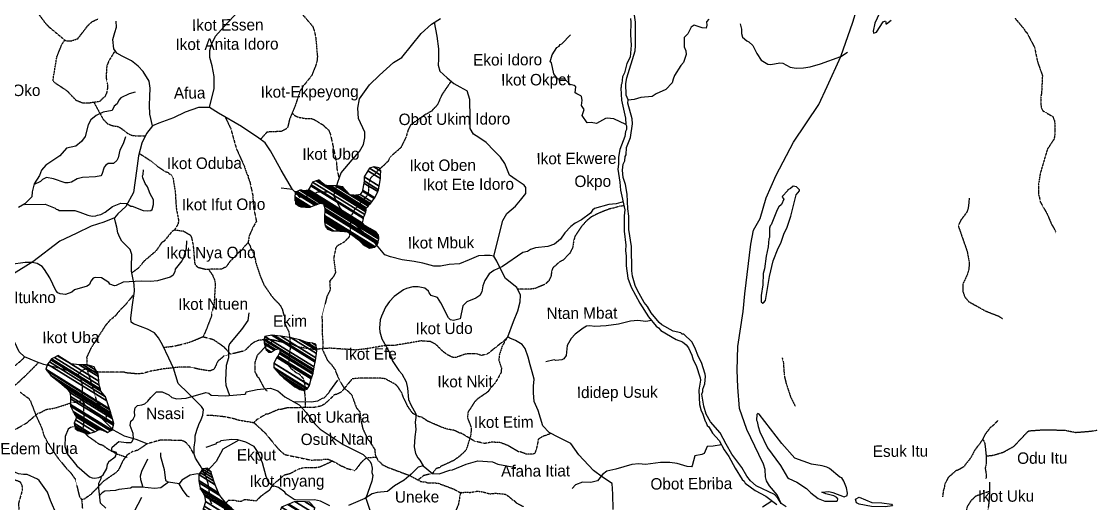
# Model space of a CAD drawing. Header units: metres. Extents: x 321186 to 621985, y 106829 to 204599.
# Drawn here: x 602871 to 621677, y 133976 to 142399 of the extents above; entities that cross this region are included whole.
import ezdxf
from ezdxf.enums import TextEntityAlignment as Align

# ---------------------------------------------------------------- set-up
doc = ezdxf.new("R2010")
doc.units = ezdxf.units.M
doc.header["$MEASUREMENT"] = 0
doc.linetypes.add('DASHED', pattern=[0.75, 0.5, -0.25])
doc.linetypes.add('HIDDEN', pattern=[0.375, 0.25, -0.125])
for name, color, linetype in [('11', 7, 'CONTINUOUS'), ('15', 7, 'CONTINUOUS'), ('17', 7, 'CONTINUOUS'), ('18', 7, 'CONTINUOUS')]:
    doc.layers.add(name, color=color, linetype=linetype)
doc.styles.get("Standard").update_dxf_attribs({"font": 'txt', "height": 0.2})

msp = doc.modelspace()

# ---------------------------------------------------------------- linework, layer by layer
at = {"layer": '15', "color": 1, "linetype": 'Continuous'}
for points in [[(616150, 133977), (616079, 134125), (615944, 134284), (615893, 134375), (615876, 134443), (615867, 134572), (615841, 134663), (615757, 134830), (615545, 135270), (615417, 135635), (615389, 136007), (615379, 136304), (615393, 136717), (615481, 137334), (615513, 137639), (615616, 138507), (615665, 138751), (615781, 138957), (615887, 139315), (616060, 139712), (616366, 140292), (616805, 140949), (616954, 141262), (617193, 141785), (617398, 142387), (617529, 142814)], [(605161, 140577), (605114, 140778), (605107, 140940), (605112, 141087), (605117, 141233), (605099, 141359), (604994, 141526), (604907, 141620), (604791, 141713), (604629, 141791), (604537, 141848), (604484, 141921), (604466, 142083), (604500, 142209), (604528, 142303), (604527, 142403)], [(606155, 140896), (606239, 141229), (606238, 141439), (606202, 141622), (606161, 141768), (606160, 141894), (606194, 141999), (606262, 142141), (606462, 142367), (606611, 142520)], [(608327, 139351), (608398, 139589), (608460, 139752), (608649, 139984), (608775, 140126), (608849, 140252), (608871, 140368), (608871, 140467), (608760, 140702), (608747, 140886), (608775, 141048), (608952, 141295), (609129, 141464), (609370, 141681), (609519, 141771), (609856, 142187), (610034, 142350), (610195, 142451)], [(610083, 142385), (610130, 142144), (610161, 141919), (610156, 141741), (610151, 141636), (610180, 141531), (610308, 141417), (610424, 141318), (610534, 141256), (610661, 141189)], [(611128, 138297), (611199, 138597), (611239, 138743), (611284, 138922), (611352, 139043), (611507, 139170), (611593, 139275), (611684, 139391), (611683, 139496), (611654, 139537), (611515, 139631), (611400, 139714), (611318, 139918), (611242, 140027), (611132, 140142), (610993, 140287), (610865, 140370), (610773, 140433), (610715, 140527), (610713, 140715), (610705, 141034), (610661, 141189)], [(607607, 139461), (607408, 139800), (607307, 139982), (607222, 140142), (607129, 140278), (607020, 140361), (606717, 140564), (606314, 140798), (606155, 140896), (605962, 140894), (605729, 140817), (605528, 140717), (605270, 140624), (605161, 140577), (605053, 140440), (604971, 140272), (604914, 140051), (604882, 139792), (604826, 139411), (604693, 139167), (604552, 139037), (604494, 138968), (604310, 138890), (604085, 138821), (603826, 138697), (603543, 138558), (603068, 138198), (602701, 137975)], [(613214, 133872), (613204, 134138), (613194, 134328), (613026, 134434), (612867, 134555), (612614, 134827), (612470, 135024), (612261, 135129), (612093, 135219), (611983, 135333), (611898, 135600), (611830, 135760), (611821, 135912), (611820, 136026), (611828, 136148), (611794, 136277), (611759, 136398), (611725, 136535), (611674, 136687), (611623, 136755), (611506, 136823), (611405, 136868), (611371, 136891), (611470, 137157), (611544, 137341), (611585, 137501), (611593, 137615), (611525, 137751), (611331, 137910), (611255, 138054), (611179, 138213), (611128, 138297), (611061, 138311), (610961, 138311), (610860, 138302), (610694, 138233), (610527, 138163), (610343, 138155), (610192, 138123), (610075, 138122), (609882, 138174), (609732, 138204), (609522, 138233), (609321, 138285), (609220, 138322), (609018, 138565), (608749, 138806), (608606, 138950), (608445, 139132), (608327, 139351), (608234, 139419), (608042, 139418), (607925, 139356), (607817, 139333), (607733, 139325), (607640, 139431), (607607, 139461), (607410, 139488)], [(606197, 133967), (606159, 134062), (606154, 134161), (606132, 134328), (606081, 134488), (605992, 134643), (605912, 134768), (605886, 134836), (605886, 134962), (605906, 135076), (605905, 135160), (605934, 135255), (605971, 135354), (606012, 135442), (606037, 135522), (606049, 135621), (606015, 135672), (605918, 135770), (605784, 135906), (605607, 136076), (605526, 136342), (605445, 136517), (605335, 136748), (605267, 136873), (605196, 136956), (605074, 137024), (604826, 137114), (604789, 137144), (604780, 137212), (604804, 137410), (604844, 137684), (604839, 137806), (604809, 137947), (604795, 138038), (604791, 138110), (604798, 138325), (604772, 138412), (604688, 138496), (604621, 138560), (604587, 138624), (604553, 138708), (604536, 138803), (604514, 138894), (604494, 138968)], [(603991, 135681), (603935, 135778), (603938, 136046), (603904, 136182), (603828, 136243), (603711, 136288), (603501, 136347), (603258, 136407), (603132, 136451), (603023, 136496), (602923, 136541), (602830, 136624), (602745, 136799), (602576, 137079), (602366, 137276), (602189, 137510), (602087, 137632)], [(605066, 135018), (604873, 135093), (604672, 135153), (604479, 135258), (604285, 135447), (604066, 135628), (603991, 135681)], [(615983, 134019), (615824, 133911)]]:
    msp.add_lwpolyline(points, dxfattribs=at)
at = {"layer": '15', "color": 1, "linetype": 'DASHED'}
for points in [[(607747, 142563), (607958, 142318), (607990, 142229), (608013, 142116), (608042, 141785), (608035, 141710), (608009, 141621), (607943, 141457), (607796, 141272), (607738, 141183), (607647, 140910), (607556, 140693), (607521, 140545), (607488, 140517), (607407, 140475), (607225, 140473), (607157, 140463), (607048, 140340)], [(603155, 142549), (603277, 142383), (603345, 142309), (603626, 142075), (603670, 142061), (603731, 142059), (603854, 142099), (604033, 142331), (604106, 142397), (604208, 142446)], [(620236, 142456), (620383, 142281), (620420, 142222), (620438, 142211), (620578, 141943), (620625, 141705), (620714, 141454), (620699, 141146), (620685, 141076), (620685, 140967), (620697, 140886), (620721, 140839), (620894, 140740), (620923, 140666), (620933, 140598), (620933, 140442), (620919, 140348), (620800, 140166), (620676, 139746), (620643, 139528), (620644, 139371), (620657, 139346), (620678, 139244), (620791, 139047), (620874, 138855), (620937, 138748), (620950, 138701)], [(604506, 141890), (604399, 141716), (604360, 141623), (604348, 141418), (604368, 141331), (604375, 141245), (604357, 141151), (604326, 141087), (604235, 141001), (604062, 140974), (603946, 140971), (603830, 141016), (603676, 141178), (603449, 141331), (603421, 141373), (603489, 141782), (603573, 141993), (603626, 142075)], [(610379, 141356), (610215, 141116), (610138, 140941), (610031, 140826), (609932, 140775), (609671, 140593), (609627, 140504), (609588, 140371), (609498, 140193), (609342, 140057), (609295, 139999), (609271, 139950), (609069, 139763), (609036, 139715), (609001, 139695), (608963, 139653), (608938, 139543), (608932, 139420), (608913, 139359), (608686, 139104), (608654, 139041), (608596, 138961)], [(604135, 140986), (604299, 140686), (604379, 140611), (604469, 140577), (604541, 140569), (604603, 140540), (604717, 140452), (604791, 140412), (604892, 140399), (605033, 140399)], [(606428, 140732), (606525, 140532), (606626, 140176), (606762, 139874), (606808, 139735), (606829, 139706), (606834, 139666), (606863, 139589), (606912, 139362), (606925, 139150), (606976, 138908), (606911, 138793), (606851, 138656), (606829, 138535), (606751, 138450), (606725, 138407), (606676, 138371), (606513, 138204), (606446, 138109), (606366, 138072), (606079, 138067), (605955, 138099), (605914, 138139), (605901, 138185), (605877, 138476), (605851, 138613), (605833, 138655), (605699, 138733), (605541, 138753)], [(607601, 140799), (607644, 140757), (607706, 140728), (607818, 140707), (607942, 140702), (607993, 140682), (608138, 140593), (608241, 140499), (608271, 140421), (608375, 139941), (608382, 139827), (608421, 139649)], [(604926, 140097), (605115, 139974), (605241, 139872), (605389, 139774), (605423, 139766), (605454, 139738), (605486, 139727), (605516, 139676), (605557, 139422), (605574, 139145), (605615, 138928), (605608, 138863), (605541, 138753), (605500, 138727), (605359, 138557), (605319, 138533), (605225, 138393), (605013, 138211), (604903, 138081), (604800, 138007)], [(613402, 139179), (613311, 139168), (613242, 139142), (613154, 139126), (612957, 139049), (612832, 138985), (612745, 138915), (612654, 138812), (612545, 138648), (612520, 138568), (612505, 138454), (612451, 138342), (612336, 138227), (612268, 138193), (612155, 138089), (612134, 138031), (612128, 137958), (612090, 137875), (612018, 137804), (611846, 137734), (611768, 137722), (611540, 137721)], [(608618, 138937), (608618, 138783), (608598, 138634), (608512, 138545), (608381, 138473), (608360, 138434), (608326, 138264), (608358, 138015), (608321, 137938), (608256, 137861), (608265, 137708), (608210, 137599), (608122, 137247), (608125, 136944), (608137, 136801), (608133, 136658), (608218, 136477), (608288, 136402), (608355, 136309), (608356, 136290), (608426, 136131), (608506, 135995), (608579, 135939), (608642, 135871), (608721, 135653), (608782, 135581), (608805, 135413), (608837, 135278), (608928, 135089), (608950, 135069), (609045, 134920), (609051, 134834), (609068, 134789)], [(606829, 138535), (606861, 138486), (606893, 138401), (606936, 138327), (606939, 138286), (606956, 138251), (606959, 138204), (607042, 137950), (607104, 137802), (607247, 137593), (607393, 137439), (607429, 137368), (607465, 137228), (607465, 137130), (607541, 136980), (607574, 136769)], [(606139, 138068), (606208, 137967), (606247, 137876), (606256, 137808), (606237, 137469), (606190, 137291), (606193, 137260), (606082, 136973), (606034, 136880)], [(604837, 137636), (604704, 137470), (604552, 137310), (604522, 137265), (604413, 137174), (604337, 137086), (604079, 136683), (604009, 136532), (604015, 136318), (604145, 135907), (604181, 135755), (604341, 135572), (604352, 135450), (604339, 135394)], [(611371, 136891), (611327, 136839), (611017, 136591), (610910, 136562), (610821, 136593), (610635, 136588), (610451, 136525), (610403, 136531), (610311, 136578), (610242, 136630), (610113, 136756), (610019, 136805), (609858, 136817), (609403, 136740), (609235, 136737), (608929, 136684), (608716, 136657), (608257, 136690), (607978, 136668), (607703, 136709), (607574, 136769), (607473, 136782), (607261, 136834), (607161, 136843), (607020, 136828), (606948, 136802), (606891, 136763), (606783, 136659), (606747, 136638), (606410, 136557), (606331, 136483), (606307, 136472), (606232, 136319), (606164, 136292), (605964, 136323), (605820, 136361), (605653, 136361), (605350, 136328), (605126, 136287), (604980, 136246), (604880, 136242), (604694, 136259), (604654, 136274), (604215, 136272), (604068, 136299), (603995, 136325), (603922, 136300), (603854, 136222)], [(605355, 136705), (605530, 136726), (605722, 136770), (605846, 136809), (606041, 136892), (606223, 136843), (606403, 136718), (606525, 136584)], [(607281, 136830), (607124, 136706), (606989, 136563), (606951, 136450), (606949, 136272), (606982, 136222), (606979, 136208), (607018, 136168), (607101, 136007), (607158, 135941)], [(607574, 136769), (607534, 136398), (607575, 136340), (607665, 136269), (607733, 136233), (607797, 136156), (607821, 136047), (607817, 135918), (607828, 135810), (607826, 135652)], [(611352, 136868), (611271, 136725), (611219, 136564), (611214, 136479), (611259, 136340), (611252, 136264), (611149, 136081), (611067, 135992), (611024, 135929), (610847, 135807), (610793, 135756), (610674, 135572), (610665, 135472), (610727, 135313), (610732, 135279), (610720, 135160), (610644, 134921), (610611, 134878), (610505, 134784), (610420, 134725), (610198, 134622), (610174, 134602), (610113, 134585), (610053, 134500), (609899, 134464), (609802, 134387)], [(602923, 136541), (602883, 136489), (602753, 136380)], [(612128, 135200), (611974, 135144), (611904, 135099), (611868, 134919), (611837, 134849), (611813, 134837), (611699, 134837), (611581, 134881), (611560, 134878), (611366, 134992), (611238, 135039), (611091, 135048), (610965, 135025), (610790, 135063), (610564, 135200), (610524, 135208), (610438, 135252), (610307, 135277), (610218, 135306), (609974, 135412), (609855, 135490), (609815, 135493), (609709, 135551), (609625, 135668), (609546, 135831), (609515, 135916), (609434, 136034), (609407, 136057), (609227, 136155), (609146, 136166), (608789, 136167), (608650, 136154), (608461, 135924), (608380, 135884), (608335, 135873), (608177, 135718), (608104, 135678), (607987, 135654), (607522, 135648), (607402, 135618), (607360, 135617), (607179, 135539), (607144, 135537), (606976, 135436), (606931, 135390)], [(602847, 135922), (602990, 135817), (603021, 135778), (603120, 135521), (603220, 135304), (603263, 135160), (603325, 135044), (603490, 134793), (603674, 134568), (603729, 134513), (603810, 134402), (603880, 134106), (603922, 134038), (603935, 133885)], [(602598, 135177), (602967, 135389), (603166, 135561), (603185, 135557), (603303, 135620), (603464, 135647), (603712, 135727), (603935, 135778)], [(603945, 135773), (603961, 135446), (603949, 135319), (603964, 135226), (604031, 135153), (604229, 135014), (604280, 135002), (604385, 134927), (604540, 134841), (604715, 134784)], [(606106, 135518), (606201, 135518), (606413, 135497), (606587, 135461), (606650, 135438), (606931, 135390), (607131, 135206), (607345, 134945), (607445, 134850), (607487, 134828), (607932, 134735), (608117, 134740), (608161, 134753), (608236, 134748), (608357, 134695), (608456, 134634), (608490, 134625), (608549, 134591), (608691, 134554), (608710, 134561), (608817, 134702), (608896, 134774), (609068, 134789), (609111, 134713), (609129, 134707), (609171, 134660), (609273, 134609), (609657, 134465), (609851, 134361), (609935, 134351), (609960, 134340), (610147, 134333), (610428, 134228), (610537, 134166), (610658, 134176), (610709, 134169), (610841, 134193), (610938, 134179), (611054, 134145), (611153, 134156), (611322, 134140), (611389, 134099), (611450, 134039), (611475, 134033), (611523, 133985), (611646, 133923)], [(619942, 135431), (619831, 135318), (619800, 135299), (619710, 135181), (619662, 135083), (619530, 134905), (619462, 134777), (619338, 134616), (619238, 134558), (619203, 134549), (619064, 134426), (619007, 134314), (618997, 134246), (618984, 134217), (618969, 134090)], [(605886, 134836), (605812, 134966), (605759, 135028), (605717, 135060), (605655, 135079), (605289, 135081), (605066, 135018), (604898, 134905), (604814, 134883), (604717, 134824), (604640, 134722), (604566, 134562), (604523, 134516), (604301, 134362), (604082, 134133), (603965, 134052), (603922, 134038)], [(608310, 134716), (608085, 134612), (608015, 134600), (607791, 134598), (607694, 134568), (607567, 134497), (607462, 134470), (607252, 134293), (607201, 134206), (607051, 134100), (606971, 134019), (606774, 134043), (606708, 134009), (606626, 134018), (606602, 134031), (606485, 134031), (606454, 133997), (606421, 133914), (606414, 133825)], [(602395, 134574), (602633, 134489), (602662, 134468), (602698, 134413), (602841, 134359), (602878, 134298), (602882, 134203), (602818, 133978), (602823, 133867), (602806, 133725), (602528, 133160), (602416, 133016), (602358, 132787), (602343, 132630), (602352, 132550), (602363, 132526), (602448, 132440), (602501, 132368), (602586, 132306), (602614, 132273), (602672, 132238), (602787, 132054)], [(610552, 134168), (610533, 134116), (610506, 133957), (610370, 133644), (610303, 133555), (610286, 133511), (610267, 133279), (610285, 133258), (610288, 133216), (610262, 133186), (610247, 133136), (610150, 133068), (610131, 133035), (610105, 133023), (609835, 132803), (609814, 132796), (609669, 132612), (609511, 132378), (609423, 132170), (609342, 132040), (609305, 131941), (609222, 131812), (609067, 131675)]]:
    msp.add_lwpolyline(points, dxfattribs=at)
at = {"layer": '15', "color": 1, "linetype": 'HIDDEN'}
for points in [[(619436, 139314), (619416, 139132), (619397, 139074), (619287, 138925), (619260, 138873), (619247, 138816), (619398, 138383), (619434, 138195), (619429, 138071), (619396, 137966), (619321, 137807), (619326, 137672), (619358, 137584), (619427, 137504), (619715, 137343), (619944, 137253), (620020, 137205)], [(602292, 135208), (602230, 135361), (602246, 135483), (602388, 135668), (602505, 135791), (602647, 135952), (602839, 136114), (602998, 136268), (603165, 136438)], [(621677, 135254), (621564, 135235), (621300, 135213), (621103, 135252), (620737, 135259), (620476, 135241), (620443, 135216), (620206, 134965), (620026, 134866), (619855, 134814), (619732, 134800)], [(619673, 135106), (619708, 135023), (619733, 134788), (619729, 134670), (619714, 134593), (619734, 134474), (619726, 134409)], [(619721, 133254), (619704, 133387), (619710, 133534), (619736, 133763), (619777, 133932), (619793, 134105), (619797, 134347)], [(619794, 134184), (619695, 134158), (619545, 134101), (619467, 134027), (619397, 133916), (619360, 133700), (619297, 133629), (619085, 133588), (618911, 133640)]]:
    msp.add_lwpolyline(points, dxfattribs=at)
at = {"layer": '15', "color": 21, "linetype": 'DASHED'}
msp.add_lwpolyline([(616165, 136522), (616185, 136449), (616202, 136212), (616232, 136082), (616314, 135837), (616394, 135677)], dxfattribs=at)
at = {"layer": '17', "color": 151, "linetype": 'Continuous'}
for points in [[(617866, 142544), (617785, 142372), (617754, 142232), (617763, 142198), (617812, 142212), (617928, 142395), (617969, 142412)], [(617978, 142399), (617978, 142361), (617991, 142357), (618071, 142421)], [(616470, 139441), (616466, 139460), (616414, 139512), (616359, 139519), (616312, 139480), (616266, 139460), (616257, 139441), (616169, 139347), (616165, 139329), (616194, 139296), (616153, 139204), (616106, 139158), (616077, 139111), (615974, 138844), (615957, 138829), (615943, 138789), (615942, 138623), (615930, 138602), (615921, 138463), (615887, 138300), (615855, 138076), (615833, 137994), (615826, 137799), (615797, 137612), (615798, 137502), (615827, 137475), (615841, 137480), (615874, 137523), (615945, 137941), (616007, 138218), (616097, 138438), (616142, 138524), (616201, 138701), (616245, 138787), (616319, 138996), (616413, 139368), (616470, 139441)], [(616161, 135023), (615766, 135540), (615743, 135547), (615725, 135531), (615715, 135435), (615729, 135407), (615744, 135321), (615774, 135226), (615911, 134950), (616137, 134642), (616259, 134433), (616280, 134413), (616424, 134347), (616591, 134240), (616668, 134162), (616792, 134061), (616911, 134014), (617119, 134016), (617130, 134024), (617137, 134060), (617123, 134078), (617067, 134111), (616926, 134143), (616858, 134173), (616979, 134186), (617050, 134171), (617248, 134092), (617302, 134113), (617307, 134157), (617289, 134252), (617243, 134366), (617207, 134427), (617174, 134438), (616995, 134585), (616945, 134612), (616864, 134637), (616679, 134666), (616388, 134766), (616161, 135023)], [(617512, 134088), (617732, 133996), (617906, 133987), (618077, 133966), (618094, 133937), (617967, 133915), (617727, 133922), (617510, 133967), (617466, 133986), (617446, 134050), (617512, 134088)]]:
    msp.add_lwpolyline(points, dxfattribs=at)
at = {"layer": '18', "color": 143, "linetype": 'Continuous'}
for points in [[(616234, 133920), (616150, 133977), (616088, 134071), (616030, 134134), (615711, 134284), (615610, 134371), (615548, 134455), (615460, 134603), (615287, 134837), (615184, 135014), (615084, 135211), (614912, 135406), (614838, 135536), (614799, 135678), (614761, 135888), (614779, 135934), (614778, 135972), (614811, 136070), (614826, 136194), (614822, 136237), (614753, 136438), (614703, 136541), (614641, 136703), (614586, 136803), (614448, 136933), (614415, 136937), (614392, 136956), (614261, 136990), (614060, 137101), (614013, 137139), (613876, 137306), (613810, 137417), (613755, 137490), (613634, 137697), (613594, 137785), (613547, 137951), (613536, 138043), (613533, 138465), (613486, 138762), (613487, 138999), (613470, 139123), (613459, 139382), (613425, 139548), (613388, 139672), (613377, 139803), (613387, 139909), (613414, 139965), (613420, 140038), (613438, 140072), (613447, 140198), (613512, 140370), (613552, 140613), (613542, 140699), (613469, 140974), (613472, 141032), (613440, 141110), (613431, 141313), (613453, 141413), (613595, 141889), (613604, 141973), (613601, 142387), (613568, 142625)], [(613517, 142453), (613523, 142389), (613514, 142167), (613527, 141986), (613508, 141778), (613449, 141664), (613408, 141502), (613375, 141430), (613362, 141313), (613351, 141293), (613353, 141249), (613343, 141232), (613357, 141022), (613428, 140709), (613431, 140597), (613443, 140579), (613444, 140514), (613425, 140476), (613415, 140390), (613327, 140161), (613303, 140028), (613302, 139907), (613291, 139818), (613329, 139594), (613342, 139451), (613417, 139107), (613403, 139001), (613406, 138737), (613431, 138491), (613425, 138395), (613440, 138297), (613438, 138131), (613468, 137913), (613525, 137759), (613675, 137479), (613829, 137236), (613966, 137073), (614005, 137046), (614047, 136998), (614315, 136843), (614421, 136801), (614489, 136747), (614528, 136694), (614587, 136569), (614609, 136484), (614660, 136389), (614734, 136173), (614734, 136173), (614737, 136131), (614706, 135957), (614720, 135709), (614750, 135596), (614774, 135556), (614817, 135417), (614833, 135401), (614855, 135337), (614884, 135313), (614948, 135203), (615063, 135078), (615150, 134914), (615231, 134798), (615342, 134596), (615469, 134393), (615501, 134365), (615521, 134333), (615695, 134205), (615881, 134103), (616071, 133958)], [(614883, 142439), (614842, 142394), (614850, 142333), (614838, 142280), (614770, 142289), (614630, 142336), (614574, 142299), (614515, 142183), (614455, 142120), (614455, 141956), (614479, 141888), (614487, 141824), (614441, 141683), (614394, 141631), (614285, 141454), (614258, 141393), (614241, 141325), (614132, 141211), (613962, 141138), (613896, 141089), (613695, 141071), (613576, 141036), (613472, 141024)], [(615430, 142357), (615453, 142267), (615454, 142189), (615471, 142124), (615547, 142060), (615584, 142044), (615650, 141982), (615720, 141842), (615796, 141722), (615915, 141651), (615968, 141648), (616124, 141675), (616180, 141673), (616307, 141599), (616412, 141586), (616537, 141588), (616655, 141608), (616835, 141659), (617193, 141785), (617309, 141861)], [(613431, 140599), (613223, 140698), (613106, 140708), (613077, 140702), (612923, 140619), (612828, 140632), (612756, 140626), (612670, 140755), (612704, 140859), (612658, 140933), (612670, 141023), (612659, 141086), (612647, 141102), (612574, 141133), (612549, 141153), (612557, 141259), (612530, 141283), (612461, 141297), (612367, 141390), (612247, 141394), (612177, 141484), (612131, 141677), (612111, 141697), (612145, 141817), (612225, 141945), (612268, 141969), (612286, 141995), (612313, 142012), (612465, 142166)], [(604858, 141163), (604752, 141133), (604606, 141068), (604571, 141025), (604543, 140963), (604488, 140921), (604452, 140842), (604300, 140815), (604178, 140755), (604080, 140681), (604036, 140593), (603983, 140388), (603919, 140305), (603818, 140220), (603659, 140184), (603542, 140053), (603295, 139889), (603221, 139801), (603184, 139709), (603092, 139560), (603059, 139420), (603052, 139333), (602927, 139212), (602820, 139147)], [(604689, 140384), (604648, 140264), (604589, 140150), (604557, 140016), (604538, 139973), (604478, 139919), (604383, 139918), (604342, 139890), (604316, 139851), (604277, 139723), (604258, 139703), (604166, 139683), (603937, 139676), (603844, 139651), (603746, 139590), (603683, 139579), (603632, 139581), (603427, 139651), (603307, 139672), (603237, 139637), (603204, 139605), (603092, 139548)], [(602931, 139201), (603281, 139205), (603457, 139138), (603475, 139120), (603507, 139114), (603531, 139097), (603800, 139094), (603890, 139070), (604028, 139017), (604107, 139000), (604170, 139001), (604197, 139017), (604257, 139027), (604333, 139066), (604459, 139169), (604608, 139222), (604707, 139218), (604780, 139172), (604804, 139172), (604998, 139097), (605081, 139088), (605132, 139097), (605153, 139112), (605178, 139199), (605179, 139281), (605117, 139388), (605070, 139511), (605032, 139568), (604989, 139670), (604983, 139705), (604995, 139723), (605005, 139810)], [(613386, 139250), (613265, 139213), (613136, 139200), (612885, 139129), (612849, 139100), (612815, 139052), (612656, 138935), (612548, 138878), (612472, 138819), (612366, 138704), (612290, 138595), (612186, 138506), (612072, 138469), (611857, 138446), (611765, 138416), (611712, 138381), (611632, 138363), (611276, 138117), (611127, 138046), (611042, 137991), (610967, 137873), (610934, 137779), (610915, 137675), (610881, 137611), (610810, 137567), (610655, 137500), (610583, 137429), (610537, 137206), (610418, 137174), (610366, 137188), (610335, 137220), (610202, 137483), (610140, 137574), (610031, 137613), (609993, 137656), (609981, 137686), (609918, 137738), (609802, 137765), (609708, 137763), (609599, 137733), (609546, 137709), (609381, 137592), (609305, 137508), (609235, 137405), (609160, 137250), (609138, 137183), (609126, 137038), (609133, 136977), (609171, 136851), (609299, 136625), (609312, 136565), (609342, 136517), (609349, 136475), (609463, 136302), (609515, 136241), (609596, 136103), (609617, 135994), (609634, 135793), (609673, 135698), (609760, 135541), (609762, 135478), (609750, 135398), (609761, 135270), (609743, 135142), (609736, 134968), (609756, 134852), (609795, 134772), (609832, 134733), (609888, 134632), (610053, 134500), (610173, 134497), (610357, 134558), (610401, 134562), (610645, 134665), (610845, 134723), (611100, 134706), (611193, 134665), (611512, 134604)], [(605755, 138564), (605747, 138432), (605702, 138270), (605671, 138217), (605557, 138074), (605549, 138022), (605515, 137959), (605469, 137930), (605249, 137867), (605122, 137854), (604964, 137864), (604645, 137842), (604522, 137783), (604496, 137782), (604413, 137810), (604398, 137836), (604266, 137918), (604160, 137927), (604122, 137914), (604080, 137861), (604061, 137802), (604016, 137775), (603797, 137708), (603750, 137669), (603637, 137626), (603547, 137638), (603508, 137659), (603472, 137701), (603364, 137918), (603271, 138068), (603231, 138115), (603143, 138173), (603058, 138189), (602936, 138185), (602685, 138150)], [(606845, 137308), (606824, 137175), (606718, 137015), (606507, 136768), (606487, 136716), (606487, 136627), (606486, 136523), (606449, 136386), (606433, 136124), (606442, 136043), (606504, 135863)], [(613881, 137174), (613780, 137158), (613644, 137172), (613517, 137164), (613304, 137112), (613091, 137080), (612894, 137071), (612806, 137082), (612748, 137073), (612688, 137041), (612545, 136934), (612477, 136860), (612407, 136735), (612392, 136565), (612352, 136507), (612314, 136484), (612212, 136476), (612183, 136484), (612037, 136449)], [(604347, 133895), (604251, 133984), (604219, 134245), (604220, 134332), (604264, 134410), (604270, 134452), (604295, 134476), (604360, 134588), (604371, 134665), (604391, 134686), (604397, 134711), (604507, 134790), (604520, 134809), (604529, 134867), (604442, 134896), (604442, 134896), (604457, 134960), (604569, 135058), (604699, 135042), (604786, 135043), (604800, 135051), (604827, 135106), (604822, 135200), (604769, 135340), (604784, 135415), (604823, 135447), (604850, 135510), (604848, 135583), (604859, 135649), (604900, 135691), (604973, 135701), (605025, 135719), (605081, 135765), (605129, 135828), (605232, 135929), (605331, 135929), (605447, 135877), (605496, 135831), (605588, 135807), (605749, 135816), (606093, 135914), (606144, 135903), (606184, 135872), (606432, 135856), (606776, 135889), (606790, 135897), (606799, 135926), (606987, 135967), (607225, 135990), (607350, 135946), (607470, 135843), (607724, 135699), (607843, 135569), (607996, 135369), (608091, 135275), (608493, 135005), (608841, 134832), (608961, 134716), (608982, 134673), (609002, 134596), (608994, 134520), (609013, 134468), (608996, 134367), (608887, 134071), (608960, 133861)], [(608394, 136129), (608253, 135942), (608242, 135909), (608156, 135818), (608125, 135811), (608044, 135764), (607941, 135744), (607629, 135753)], [(603777, 135318), (603725, 135305), (603683, 135276), (603635, 135148), (603627, 134973), (603669, 134844), (603839, 134632), (604060, 134442), (604106, 134423), (604146, 134419), (604220, 134431), (604270, 134452)], [(606667, 135085), (606392, 134926), (606273, 134709), (606073, 134502), (606040, 134487), (605944, 134493), (605820, 134472), (605672, 134383), (605625, 134318), (605441, 134346), (605303, 134248), (605192, 134239), (604976, 134261), (604804, 134260), (604773, 134245), (604572, 134219), (604516, 134203), (604326, 134189), (604281, 134165), (604235, 134115)], [(608257, 133938), (608094, 134016), (607993, 134040), (607690, 134032), (607637, 134044), (607499, 134138), (607473, 134175), (607361, 134253), (607252, 134293), (607185, 134343), (607144, 134447), (607083, 134684), (606995, 134885), (606938, 134972), (606790, 135049), (606649, 135090), (606547, 135096), (606356, 135072), (606336, 135054), (606278, 135036), (606261, 135015), (606091, 134955)], [(605302, 134860), (605301, 134799), (605361, 134572), (605387, 134376), (605441, 134346)], [(615103, 135001), (614958, 134977), (614853, 134975), (614803, 134848), (614762, 134830), (614637, 134809), (614592, 134632), (614578, 134618), (614506, 134621), (614331, 134673), (614203, 134694), (614038, 134693), (613779, 134658), (613661, 134670), (613536, 134658), (613257, 134575), (613101, 134542), (613024, 134482), (612938, 134371), (612824, 134342), (612675, 134351), (612552, 134304), (612493, 134237)], [(605073, 134751), (604970, 134534), (604946, 134453), (604949, 134397), (604991, 134260)], [(603879, 131920), (603931, 132122), (603985, 132388), (604025, 132521), (604002, 132729), (603980, 133067), (603824, 133313), (603668, 133379), (603651, 133396), (603563, 133600), (603559, 133662), (603524, 133689), (603491, 133742), (603486, 133775), (603376, 134030), (603327, 134176), (603181, 134377), (603152, 134399), (602972, 134485), (602905, 134480), (602817, 134497), (602764, 134518), (602720, 134515)], [(609888, 134632), (609805, 134612), (609681, 134486), (609561, 134382), (609388, 134286), (609267, 134188), (609089, 134171), (609000, 134144), (608873, 134062), (608588, 133943)], [(605806, 134086), (605774, 134105), (605696, 134204), (605625, 134318)], [(604848, 133841), (604976, 134087)]]:
    msp.add_lwpolyline(points, dxfattribs=at)

# ---------------------------------------------------------------- texts
at = {"layer": '11', "color": 7, "linetype": 'Continuous'}
for s, height, rotation, p in [('Ikot Essen', 200.3, 0.3684, (606475, 142344)), ('Ikot Anita Idoro', 200.34, 0.3681, (606462, 142009)), ('Ekoi Idoro', 200.3, 0.368, (611367, 141736)), ('Ikot Okpet', 200.3, 0.3677, (611863, 141358)), ('Obot Oko', 200.3, 0.3676, (602628, 141199)), ('Afua', 200.3, 0.3676, (605809, 141156)), ('Ikot-Ekpeyong', 200.34, 0.3676, (607907, 141149)), ('Obot Ukim Idoro', 200.35, 0.3673, (610437, 140699)), ('Ikot Ubo', 200.3, 0.3669, (608278, 140088)), ('Ikot Ekwere', 200.35, 0.3669, (612570, 140011)), ('Ikot Oduba', 200.3, 0.3668, (606067, 139927)), ('Ikot Oben', 200.3, 0.3668, (610232, 139891)), ('Ikot Ete Idoro', 200.35, 0.3666, (610681, 139559)), ('Okpo', 200.4, 0.3666, (612855, 139583)), ('Ikot Ifut Ono', 200.34, 0.3664, (606402, 139207)), ('Ikot Mbuk', 200.3, 0.366, (610202, 138539)), ('Ikot Nya Ono', 200.34, 0.3658, (606180, 138336)), ('Itukno', 200.3, 0.3654, (603106, 137582)), ('Ikot Ntuen', 200.3, 0.3653, (606220, 137466)), ('Ntan Mbat', 200.4, 0.3652, (612666, 137308)), ('Ekim', 200.3, 0.3651, (607565, 137171)), ('Ikot Udo', 200.3, 0.365, (610257, 137041)), ('Ikot Uba', 200.3, 0.3649, (603733, 136884)), ('Ikot Efe', 200.3, 0.3647, (608976, 136593)), ('Ikot Nkit', 200.3, 0.3644, (610623, 136111)), ('Ididep Usuk', 200.35, 0.3643, (613283, 135897)), ('Nsasi', 200.3, 0.3641, (605383, 135554)), ('Ikot Ukana', 200.3, 0.364, (608315, 135492)), ('Ikot Etim', 200.3, 0.364, (611299, 135403)), ('Edem Urua', 200.3, 0.3637, (603176, 134942)), ('Osuk Ntan', 200.3, 0.3638, (608383, 135105)), ('Ekput', 200.3, 0.3636, (606977, 134802)), ('Esuk Itu', 200.4, 0.3637, (618233, 134896)), ('Odu Itu', 200.4, 0.3636, (620712, 134775)), ('Afaha Itiat', 200.35, 0.3634, (611855, 134550)), ('Ikot Inyang', 200.34, 0.3633, (607511, 134345)), ('Obot Ebriba', 200.35, 0.3633, (614578, 134327)), ('Uneke', 200.3, 0.3632, (609784, 134097)), ('Ikot Uku', 200.4, 0.3632, (620078, 134110))]:
    msp.add_text(s, height=height, rotation=rotation, dxfattribs=at).set_placement(p, align=Align.MIDDLE)

# ---------------------------------------------------------------- meshes
at = {"layer": '11', "color": 253, "linetype": 'Continuous'}
mesh = msp.add_polyface(dxfattribs=at)
corners = [(608217, 138768), (608189, 138812), (608301, 138742), (608175, 138832), (608322, 138741), (607738, 139164), (608168, 138898), (608424, 138739), (607725, 139174), (607741, 139164), (608168, 138900), (608427, 138739), (607662, 139221), (607756, 139163), (608167, 138908), (608442, 138738), (607661, 139225), (607764, 139162), (608166, 138912), (608448, 138737), (607660, 139229), (607769, 139161), (608166, 138915), (608454, 138737), (608863, 138483), (607658, 139240), (607788, 139159), (608166, 138925), (608472, 138735), (608836, 138510), (608951, 138438), (607651, 139272), (607840, 139154), (608166, 138952), (608522, 138731), (608758, 138585), (608984, 138445), (607650, 139276), (607847, 139154), (608166, 138956), (608529, 138731), (608736, 138602), (608988, 138446), (607647, 139290), (607864, 139155), (608166, 138968), (608551, 138729), (608661, 138661), (609003, 138449), (607645, 139296), (607872, 139155), (608166, 138973), (608561, 138728), (609009, 138450), (607645, 139297), (607874, 139155), (608166, 138974), (609010, 138450), (607647, 139324), (607914, 139157), (608166, 139002), (609043, 138458), (607647, 139328), (607922, 139158), (608166, 139007), (609047, 138461), (607647, 139333), (607926, 139160), (608166, 139011), (609049, 138463), (607651, 139401), (607997, 139187), (608170, 139080), (609093, 138507), (607653, 139422), (608019, 139195), (608171, 139101), (609098, 138526), (607653, 139422), (608022, 139197), (608172, 139104), (609099, 138529), (607658, 139423), (608031, 139201), (608172, 139113), (609102, 138537), (607673, 139423), (608047, 139207), (608173, 139129), (609106, 138551), (607689, 139429), (608093, 139227), (608157, 139188), (609117, 138593), (607735, 139449), (608102, 139224), (608157, 139191), (609118, 138595), (607738, 139451), (608126, 139217), (608154, 139199), (609117, 138603), (607744, 139453), (608152, 139209), (609116, 138611), (607762, 139450), (609113, 138633), (607807, 139442), (609109, 138663), (607848, 139445), (609082, 138699), (608848, 138844), (607877, 139447), (609081, 138701), (608875, 138829), (608848, 138846), (607878, 139447), (609077, 138706), (608958, 138780), (608846, 138850), (607880, 139449), (609067, 138720), (608840, 138861), (607883, 139454), (608832, 138878), (607888, 139463), (608845, 138959), (607928, 139527), (608848, 138977), (607935, 139543), (608869, 139026), (607957, 139592), (608889, 139073), (608019, 139612), (608892, 139097), (608183, 139536), (608046, 139621), (608892, 139104), (608201, 139532), (608128, 139578), (608054, 139624), (608894, 139118), (608238, 139525), (608085, 139620), (608070, 139629), (608895, 139122), (608244, 139525), (608074, 139631), (608897, 139141), (608276, 139526), (608929, 139174), (608611, 139372), (608357, 139529), (608941, 139187), (608652, 139366), (608556, 139426), (608388, 139530), (608948, 139194), (608674, 139363), (608527, 139455), (608416, 139524), (608954, 139200), (608695, 139361), (608511, 139475), (608441, 139518), (608964, 139210), (608716, 139364), (608484, 139508), (608972, 139218), (608731, 139367), (608995, 139250), (608791, 139377), (609037, 139304), (608828, 139434), (609046, 139317), (608831, 139451), (609097, 139426), (608856, 139575), (609112, 139458), (608858, 139616), (609123, 139522), (608860, 139685), (609145, 139653), (608926, 139788), (609146, 139716), (608955, 139834), (609148, 139782), (609026, 139857), (609148, 139782), (609027, 139857), (609122, 139843)]
mesh.append_faces([[corners[k] for k in face] for face in [(0, 0, 2, 1), (1, 2, 4, 3), (3, 4, 7, 6), (5, 5, 9, 8), (6, 7, 11, 10), (8, 9, 13, 12), (10, 11, 15, 14), (12, 13, 17, 16), (14, 15, 19, 18), (16, 17, 21, 20), (18, 19, 23, 22), (20, 21, 26, 25), (22, 23, 28, 27), (24, 24, 30, 29), (25, 26, 32, 31), (27, 28, 34, 33), (29, 30, 36, 35), (31, 32, 38, 37), (33, 34, 40, 39), (35, 36, 42, 41), (37, 38, 44, 43), (39, 40, 46, 45), (41, 42, 48, 47), (43, 44, 50, 49), (45, 46, 52, 51), (47, 48, 53, 52), (49, 50, 55, 54), (51, 53, 57, 56), (54, 55, 59, 58), (56, 57, 61, 60), (58, 59, 63, 62), (60, 61, 65, 64), (62, 63, 67, 66), (64, 65, 69, 68), (66, 67, 71, 70), (68, 69, 73, 72), (70, 71, 75, 74), (72, 73, 77, 76), (78, 75, 79, 82), (76, 77, 81, 80), (82, 79, 83, 86), (80, 81, 85, 84), (86, 83, 87, 90), (84, 85, 89, 88), (90, 87, 91, 94), (88, 89, 93, 92), (94, 91, 95, 98), (92, 93, 97, 96), (98, 95, 99, 102), (96, 97, 101, 100), (102, 99, 103, 105), (100, 101, 104, 103), (105, 104, 106, 107), (107, 106, 108, 109), (109, 108, 110, 112), (112, 111, 115, 116), (111, 110, 113, 114), (116, 115, 119, 120), (114, 113, 117, 118), (120, 119, 122, 123), (118, 117, 121, 121), (123, 122, 124, 125), (125, 124, 126, 127), (127, 126, 128, 129), (129, 128, 130, 131), (131, 130, 132, 133), (133, 132, 134, 136), (136, 135, 139, 140), (135, 134, 137, 138), (140, 139, 143, 144), (138, 137, 141, 142), (144, 143, 147, 147), (142, 141, 145, 146), (146, 145, 148, 149), (149, 148, 150, 152), (152, 151, 155, 156), (151, 150, 153, 154), (156, 155, 159, 160), (154, 153, 157, 158), (160, 159, 163, 164), (158, 157, 161, 162), (164, 163, 167, 167), (162, 161, 165, 166), (166, 165, 168, 169), (169, 168, 170, 171), (171, 170, 172, 173), (173, 172, 174, 175), (175, 174, 176, 177), (177, 176, 178, 179), (179, 178, 180, 181), (181, 180, 182, 183), (183, 182, 184, 185), (185, 184, 186, 187), (187, 186, 188, 189), (189, 188, 190, 190)]], dxfattribs={"vtx0": -1, "vtx2": -1, "color": 253})
mesh = msp.add_polyface(dxfattribs=at)
corners = [(607645, 136017), (607737, 135968), (607590, 136059), (607763, 135962), (607523, 136111), (607804, 135953), (607457, 136168), (607824, 135960), (607384, 136232), (607863, 135973), (607315, 136312), (607870, 135985), (607283, 136350), (607904, 136041), (607278, 136429), (607904, 136042), (607278, 136429), (607936, 136153), (607333, 136527), (607185, 136619), (607941, 136168), (607340, 136540), (607210, 136621), (607155, 136655), (607942, 136172), (607342, 136543), (607216, 136622), (607147, 136664), (607945, 136183), (607348, 136553), (607235, 136623), (607142, 136681), (607960, 136237), (607376, 136599), (607286, 136654), (607117, 136759), (607966, 136255), (607385, 136615), (607304, 136665), (607113, 136783), (607966, 136257), (607386, 136616), (607306, 136666), (607113, 136786), (607967, 136262), (607386, 136622), (607310, 136669), (607112, 136792), (607973, 136296), (607388, 136659), (607360, 136677), (607104, 136835), (607977, 136317), (607390, 136681), (607111, 136854), (607986, 136362), (607125, 136896), (608002, 136447), (607246, 136916), (608006, 136468), (607290, 136912), (608015, 136524), (607405, 136902), (608027, 136599), (607585, 136873), (608034, 136647), (607728, 136837), (608033, 136655), (607749, 136832), (608029, 136683), (607862, 136787), (608020, 136737), (607958, 136776), (608017, 136761), (608017, 136761)]
mesh.append_faces([[corners[k] for k in face] for face in [(0, 0, 1, 2), (2, 1, 3, 4), (4, 3, 5, 6), (6, 5, 7, 8), (8, 7, 9, 10), (10, 9, 11, 12), (12, 11, 13, 14), (14, 13, 15, 16), (16, 15, 17, 18), (19, 19, 22, 23), (18, 17, 20, 21), (23, 22, 26, 27), (21, 20, 24, 25), (27, 26, 30, 31), (25, 24, 28, 29), (31, 30, 34, 35), (29, 28, 32, 33), (35, 34, 38, 39), (33, 32, 36, 37), (39, 38, 42, 43), (37, 36, 40, 41), (43, 42, 46, 47), (41, 40, 44, 45), (47, 46, 50, 51), (45, 44, 48, 49), (51, 50, 53, 54), (49, 48, 52, 53), (54, 52, 55, 56), (56, 55, 57, 58), (58, 57, 59, 60), (60, 59, 61, 62), (62, 61, 63, 64), (64, 63, 65, 66), (66, 65, 67, 68), (68, 67, 69, 70), (70, 69, 71, 72), (72, 71, 74, 73)]], dxfattribs={"vtx0": -1, "vtx2": -1, "color": 253})
mesh = msp.add_polyface(dxfattribs=at)
corners = [(603853, 135253), (603880, 135244), (603807, 135289), (603974, 135212), (603801, 135319), (604038, 135191), (603796, 135341), (604072, 135203), (603789, 135378), (604153, 135229), (603815, 135438), (604203, 135255), (603834, 135483), (604233, 135271), (603799, 135540), (604268, 135266), (603783, 135567), (604305, 135250), (603776, 135577), (604314, 135245), (603775, 135580), (604372, 135214), (603772, 135586), (604428, 135244), (603729, 135677), (604452, 135257), (603729, 135705), (604478, 135343), (603729, 135808), (604486, 135372), (603725, 135844), (604462, 135455), (603716, 135917), (604449, 135499), (603664, 135985), (604439, 135534), (603542, 136089), (604430, 135563), (603380, 136214), (604415, 135613), (603317, 136294), (604409, 135631), (603293, 136323), (603327, 136413), (604363, 135770), (603327, 136413), (603357, 136452), (604339, 135843), (603382, 136485), (604258, 135942), (603396, 136502), (604249, 135973), (603448, 136530), (604228, 136046), (603502, 136559), (603725, 136420), (604222, 136112), (603505, 136560), (603732, 136419), (604221, 136116), (603880, 136400), (604214, 136194), (603942, 136401), (604210, 136235), (604019, 136401), (604171, 136307), (604140, 136365)]
mesh.append_faces([[corners[k] for k in face] for face in [(0, 0, 1, 2), (2, 1, 3, 4), (4, 3, 5, 6), (6, 5, 7, 8), (8, 7, 9, 10), (10, 9, 11, 12), (12, 11, 13, 14), (14, 13, 15, 16), (16, 15, 17, 18), (18, 17, 19, 20), (20, 19, 21, 22), (22, 21, 23, 24), (24, 23, 25, 26), (26, 25, 27, 28), (28, 27, 29, 30), (30, 29, 31, 32), (32, 31, 33, 34), (34, 33, 35, 36), (36, 35, 37, 38), (38, 37, 39, 40), (40, 39, 41, 42), (42, 41, 44, 45), (43, 44, 47, 46), (46, 47, 49, 48), (48, 49, 51, 50), (50, 51, 53, 52), (52, 53, 56, 54), (54, 55, 57, 57), (55, 56, 59, 58), (58, 59, 61, 60), (60, 61, 63, 62), (62, 63, 65, 64), (64, 65, 66, 66)]], dxfattribs={"vtx0": -1, "vtx2": -1, "color": 253})
mesh = msp.add_polyface(dxfattribs=at)
corners = [(606081, 133310), (606162, 133274), (606077, 133327), (606254, 133260), (606063, 133378), (606295, 133254), (606068, 133394), (606381, 133312), (606096, 133489), (606394, 133334), (606103, 133515), (606466, 133449), (606170, 133633), (606486, 133455), (606177, 133646), (606553, 133476), (606120, 133744), (606562, 133477), (606113, 133756), (606564, 133478), (606049, 133797), (606661, 133498), (606043, 133881), (606737, 133513), (606061, 133932), (606794, 133571), (606087, 134009), (606794, 133575), (606088, 134012), (606788, 133660), (606066, 134108), (606770, 133697), (606059, 134138), (606747, 133744), (606020, 134195), (606596, 133848), (606008, 134213), (606543, 133892), (605995, 134232), (606457, 133962), (605992, 134251), (606335, 134113), (605978, 134335), (606314, 134165), (605971, 134378), (606256, 134305), (605970, 134483), (606230, 134369), (605994, 134516), (606214, 134423), (606016, 134546), (606027, 134583), (606199, 134476), (606027, 134583), (606088, 134590), (606183, 134531), (606119, 134594)]
mesh.append_faces([[corners[k] for k in face] for face in [(0, 0, 1, 2), (2, 1, 3, 4), (4, 3, 5, 6), (6, 5, 7, 8), (8, 7, 9, 10), (10, 9, 11, 12), (12, 11, 13, 14), (14, 13, 15, 16), (16, 15, 17, 18), (18, 17, 19, 20), (20, 19, 21, 22), (22, 21, 23, 24), (24, 23, 25, 26), (26, 25, 27, 28), (28, 27, 29, 30), (30, 29, 31, 32), (32, 31, 33, 34), (34, 33, 35, 36), (36, 35, 37, 38), (38, 37, 39, 40), (40, 39, 41, 42), (42, 41, 43, 44), (44, 43, 45, 46), (46, 45, 47, 48), (48, 47, 49, 50), (50, 49, 52, 53), (51, 52, 55, 54), (54, 55, 56, 56)]], dxfattribs={"vtx0": -1, "vtx2": -1, "color": 253})
mesh = msp.add_polyface(dxfattribs=at)
corners = [(606732, 132330), (606757, 132330), (606622, 132413), (606846, 132327), (606564, 132502), (606893, 132326), (606560, 132533), (607019, 132317), (606552, 132607), (607164, 132307), (606632, 132637), (606638, 132639), (607177, 132304), (606638, 132639), (606743, 132625), (607297, 132281), (606844, 132611), (607476, 132220), (606863, 132609), (607502, 132212), (606929, 132619), (607655, 132168), (607047, 132636), (607817, 132159), (607080, 132657), (607891, 132154), (607133, 132689), (607891, 132219), (607138, 132699), (607891, 132233), (607172, 132764), (607734, 132415), (607901, 132312), (607174, 132768), (607746, 132413), (607902, 132317), (607191, 132802), (606802, 133043), (607849, 132394), (607195, 132810), (606828, 133037), (606771, 133073), (607872, 132390), (607195, 132810), (606830, 133037), (606770, 133074), (607873, 132390), (607191, 132835), (606889, 133023), (606699, 133140), (607909, 132390), (607191, 132840), (606892, 133025), (606686, 133152), (607916, 132390), (607181, 132900), (606940, 133049), (606677, 133213), (608003, 132391), (607177, 132922), (606953, 133061), (606674, 133234), (608034, 132391), (607166, 132993), (606995, 133099), (606663, 133305), (608096, 132416), (607159, 133002), (606997, 133102), (606662, 133310), (608100, 132418), (607093, 133087), (607026, 133128), (606682, 133342), (608143, 132436), (607061, 133129), (606692, 133357), (608164, 132445), (606728, 133414), (608240, 132476), (606748, 133446), (608277, 132498), (606867, 133489), (608372, 132555), (606870, 133490), (607516, 133090), (608373, 132558), (606879, 133493), (607517, 133098), (607532, 133089), (608066, 132758), (608375, 132566), (606887, 133496), (607518, 133105), (607545, 133088), (608019, 132794), (608077, 132758), (608377, 132572), (606926, 133510), (607520, 133142), (607611, 133086), (607990, 132851), (608135, 132761), (608387, 132605), (606944, 133508), (607521, 133150), (607626, 133085), (607983, 132864), (608148, 132761), (608389, 132612), (607027, 133498), (607524, 133189), (607695, 133083), (607951, 132925), (608210, 132764), (608399, 132647), (607105, 133488), (607527, 133226), (607759, 133082), (607920, 132982), (608289, 132753), (608408, 132680), (607105, 133488), (607527, 133226), (607760, 133082), (607920, 132982), (608289, 132753), (608408, 132680), (607134, 133484), (607532, 133237), (607784, 133081), (607845, 133043), (608319, 132749), (608412, 132692), (607152, 133482), (607535, 133245), (607799, 133081), (608337, 132747), (608388, 132715), (607174, 133479), (607539, 133253), (608360, 132744), (607203, 133475), (607543, 133264), (607255, 133476), (607554, 133290), (607283, 133554), (607587, 133366), (607285, 133561), (607589, 133373), (607327, 133676), (607704, 133442), (607351, 133743), (607774, 133481), (607390, 133848), (607882, 133543), (607413, 133912), (607914, 133601), (607528, 133959), (607962, 133690), (607541, 133965), (607968, 133700), (607649, 134013), (607982, 133806), (607829, 134003), (607995, 133899), (607902, 133998)]
mesh.append_faces([[corners[k] for k in face] for face in [(0, 0, 1, 2), (2, 1, 3, 4), (4, 3, 5, 6), (6, 5, 7, 8), (8, 7, 9, 10), (10, 9, 12, 13), (11, 12, 15, 14), (14, 15, 17, 16), (16, 17, 19, 18), (18, 19, 21, 20), (20, 21, 23, 22), (22, 23, 25, 24), (24, 25, 27, 26), (26, 27, 29, 28), (28, 29, 32, 30), (30, 31, 34, 33), (31, 32, 35, 35), (33, 34, 38, 36), (37, 37, 40, 41), (36, 38, 42, 39), (41, 40, 44, 45), (39, 42, 46, 43), (45, 44, 48, 49), (43, 46, 50, 47), (49, 48, 52, 53), (47, 50, 54, 51), (53, 52, 56, 57), (51, 54, 58, 55), (57, 56, 60, 61), (55, 58, 62, 59), (61, 60, 64, 65), (59, 62, 66, 63), (65, 64, 68, 69), (63, 66, 70, 67), (69, 68, 72, 73), (67, 70, 74, 71), (73, 72, 75, 76), (71, 74, 77, 75), (76, 77, 79, 78), (78, 79, 81, 80), (80, 81, 83, 82), (82, 83, 86, 84), (84, 85, 88, 87), (85, 86, 91, 89), (87, 88, 93, 92), (89, 90, 95, 94), (90, 91, 97, 96), (92, 93, 99, 98), (94, 95, 101, 100), (96, 97, 103, 102), (98, 99, 105, 104), (100, 101, 107, 106), (102, 103, 109, 108), (104, 105, 111, 110), (106, 107, 113, 112), (108, 109, 115, 114), (110, 111, 117, 116), (112, 113, 119, 118), (114, 115, 121, 120), (116, 117, 123, 122), (118, 119, 125, 124), (120, 121, 127, 126), (122, 123, 129, 128), (124, 125, 131, 130), (126, 127, 133, 132), (128, 129, 135, 134), (130, 131, 136, 136), (132, 133, 138, 137), (134, 135, 140, 139), (137, 138, 141, 141), (139, 140, 143, 142), (142, 143, 145, 144), (144, 145, 147, 146), (146, 147, 149, 148), (148, 149, 151, 150), (150, 151, 153, 152), (152, 153, 155, 154), (154, 155, 157, 156), (156, 157, 159, 158), (158, 159, 161, 160), (160, 161, 163, 162), (162, 163, 165, 164), (164, 165, 166, 166)]], dxfattribs={"vtx0": -1, "vtx2": -1, "color": 253})

doc.saveas('drawing.dxf')
